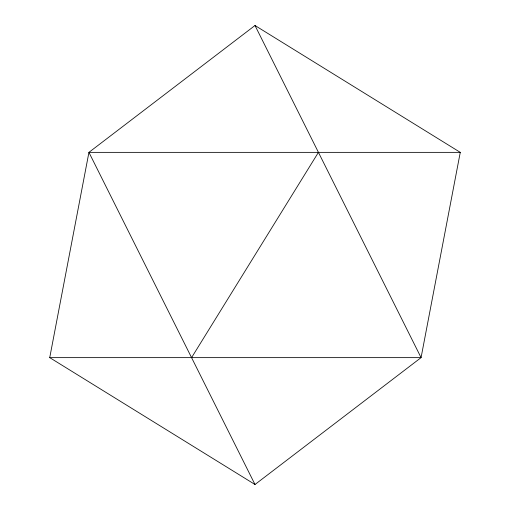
<?xml version="1.0" encoding="UTF-8"?>
<svg xmlns="http://www.w3.org/2000/svg" width="510" height="510" viewBox="0 0 510 510"><rect width="100%" height="100%" fill="white"/><g stroke="black" fill="none" stroke-linecap="round" stroke-linejoin="round"><path stroke-width="0.76" d="M49.731 357.637L88.931 152.362L255 25.5L460.269 152.362L421.069 357.637L255 484.5L49.731 357.637L421.069 357.637L255 25.5M191.569 357.637L318.431 152.362M460.269 152.362L88.931 152.362L255 484.5"/></g></svg>
